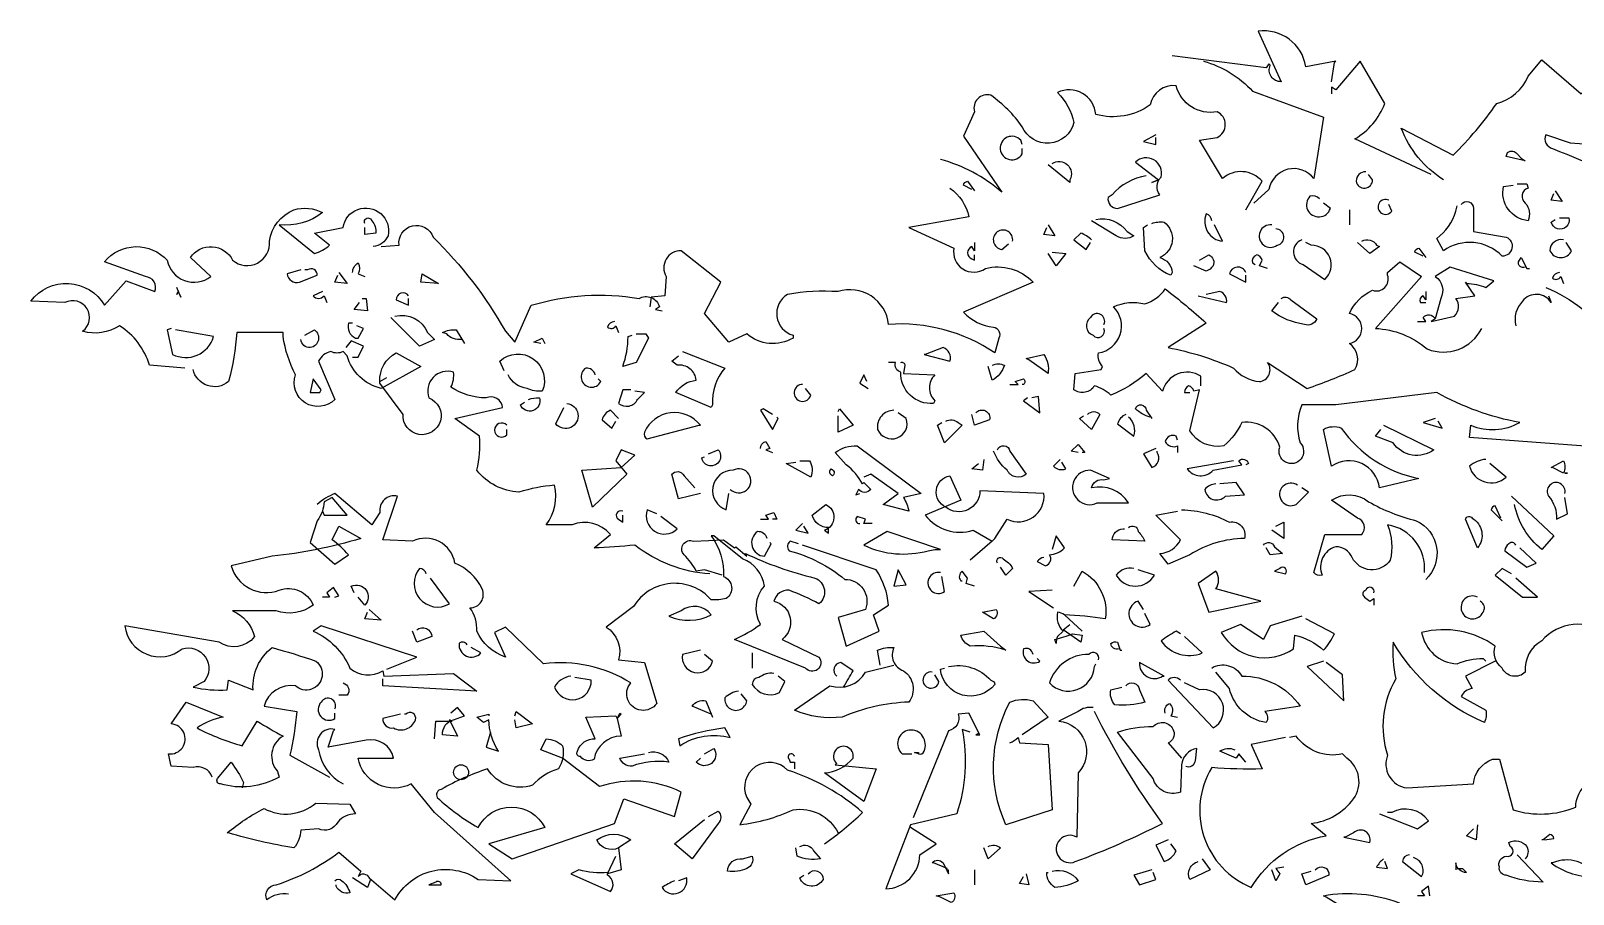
# Model space of a CAD drawing. Header units: millimetres. Extents: x -100356 to 314685, y 446 to 1273965.
# Drawn here: x 265433 to 268062, y 184688 to 186160 of the extents above; entities that cross this region are included whole.
import ezdxf
from ezdxf.xclip import XClip

# ---------------------------------------------------------------- set-up
doc = ezdxf.new("R2010")
doc.units = ezdxf.units.MM
doc.header["$XCLIPFRAME"] = 2
doc.layers.add('NAM', color=3, linetype='Continuous')
doc.layers.add('section$0$植栽2', color=74, linetype='Continuous')

# ---------------------------------------------------------------- blocks, each defined once
blk = doc.blocks.new('section$0$A$C07C5541A')
for points in [[(1584.3, 2183.8), (1587.6, 2207.1), (1589.3, 2208.8), (1552.8, 2202.1, 0.408249), (1494.6, 2245.3), (1522.9, 2183.8, -0.554245), (1509.6, 2203.8), (1507.9, 2205.4), (1504.6, 2200.5), (1390, 2215.4)], [(1428.2, 2208.8, -0.13974), (1488, 2172.2), (1574.4, 2140.7), (1562.7, 2065.9, 0.652512), (1507.9, 2052.6), (1489.7, 2036)], [(1705.6, 2070.9), (1612.6, 2114.1, 0.165543), (1649.1, 2157.3), (1619.2, 2208.8), (1589.3, 2173.9), (1584.3, 2177.2), (1584.3, 2168.9)], [(1720.5, 2064.3, -0.162277), (1669, 2127.4), (1732.1, 2094.2, 0.04718), (1785.3, 2157.3, 0.23912), (1823.5, 2190.5), (1840.1, 2210.4), (1888.2, 2168.9), (1914.8, 2197.1, -0.528015), (1941.4, 2154), (1971.3, 2137.3), (1964.6, 2110.8, -0.055527), (1875, 2109.1), (1845.1, 2119.1, 0.480621), (1853.4, 2102.5, 0.023712), (1992.9, 2051), (2099.1, 2059.3, 0.334137), (2170.6, 2041, -0.744507), (2217.1, 2046), (2217.1, 2001.2)], [(1479.7, 2027.7), (1499.6, 2062.6, 0.4142), (1451.5, 2065.9), (1423.2, 2112.4), (1444.8, 2115.8, 0.632828), (1444.8, 2147.3, -0.40065), (1395, 2178.9, 0.39888), (1363.4, 2155.6, -0.226822), (1297, 2144, 0.526016), (1250.5, 2170.6, -0.14093), (1270.4, 2134, -0.7155), (1207.3, 2129, 0.08844), (1169.1, 2167.2, 0.586365), (1149.2, 2147.3), (1135.9, 2117.4), (1182.4, 2049.3, 0.11319), (1107.7, 2089.2)], [(1207.3, 2107.5), (1205.7, 2112.4, 3.111221), (1207.3, 2095.8), (1207.3, 2102.5)], [(1243.9, 2084.2, -0.780762), (1265.5, 2064.3), (1265.5, 2061), (1238.9, 2082.5)], [(1358.5, 2069.3, 0.172318), (1316.9, 2046), (1312, 2042.7, 0.463791), (1323.6, 2029.4), (1375.1, 2046, -0.388977), (1376.7, 2067.6, 0.753143), (1345.2, 2085.9), (1373.4, 2064.3), (1365.1, 2061), (1373.4, 2064.3)], [(1815.2, 2090.8), (1820.1, 2087.5), (1796.9, 2092.5), (1798.6, 2097.5, -0.449051), (1810.2, 2095.8), (1815.2, 2090.8)], [(1625.8, 2074.2, 0.428558), (1614.2, 2062.6, 0.928146), (1634.1, 2064.3), (1629.2, 2070.9)], [(1119.3, 2054.3, -0.180573), (1142.6, 2019.4), (1069.5, 2006.1), (1124.3, 1981.2, 0.677032), (1162.5, 1956.3, -0.272293), (1220.6, 1939.7), (1135.9, 1903.2, 0.183273), (1172.5, 1884.9, -0.5), (1179.1, 1871.6), (1174.1, 1853.4, 0.168274), (1044.6, 1888.2, 0.47821), (983.1, 1928.1, 0.058609), (921.7, 1924.8, 0.658524), (928.3, 1875), (928.3, 1871.6, -0.321259), (871.9, 1876.6), (850.3, 1866.6), (820.4, 1901.5), (840.3, 1939.7), (792.2, 1977.9, 0.593628), (773.9, 1946.4), (772.2, 1923.1), (755.6, 1921.5), (754, 1909.8)], [(1145.9, 2052.6), (1135.9, 2057.6, -0.333328), (1140.9, 2062.6), (1149.2, 2051)], [(1810.2, 2059.3), (1821.8, 2059.3), (1823.5, 2054.3, 0.588394), (1820.1, 2036, -0.292984), (1823.5, 2014.5, -0.449585), (1793.6, 2056), (1805.2, 2057.6)], [(1845.1, 1933.1, -0.131805), (1924.8, 1871.6), (1919.8, 1913.1, -0.067184), (1979.6, 1883.3), (2011.1, 1875, -0.233963), (1972.9, 1941.4, 0.023544), (2067.6, 1981.2, 0.236053), (2070.9, 1997.8, 0.192581), (2039.4, 2042.7, -0.877029), (2089.2, 2009.5), (2085.9, 2004.5), (2100.8, 1969.6), (2065.9, 1959.6), (2135.7, 1916.5, 0.4142), (2145.6, 1904.8), (2165.6, 1906.5), (2167.2, 1941.4), (2197.1, 1946.4), (2150.6, 1964.6), (2180.5, 1991.2)], [(187.7, 1835.1), (144.5, 1838.4, 0.18132), (107.9, 1886.6, -0.222809), (63.1, 1879.9, 0.92424), (41.5, 1914.8), (0, 1916.5, -0.535751), (89.7, 1911.5), (116.3, 1941.4), (151.1, 1928.1, 0.514618), (139.5, 1946.4), (89.7, 1964.6, -0.456436), (166.1, 1966.3, 0.554962), (219.2, 1946.4), (194.3, 1969.6, -0.578247), (245.8, 1966.3, 0.670883), (290.6, 1989.5, -0.267303), (320.5, 2027.7, -0.193405), (355.4, 2024.4, -0.188828), (302.3, 2009.5), (345.4, 1974.6, 0.119873), (363.7, 1984.6), (345.4, 1999.5), (380.3, 2006.1, -1.034943), (435.1, 1996.2, -0.28447), (416.8, 1982.9)], [(1569.4, 2041, 0.302765), (1557.8, 2044.3, 1.255081), (1582.7, 2029.4), (1574.4, 2036)], [(1654.1, 2039.4, 2.209366), (1657.4, 2026.1), (1654.1, 2034.4)], [(1742.1, 2034.4, -0.741867), (1757, 2029.4), (1757, 2001.2), (1796.9, 1994.5, -0.815933), (1791.9, 1971.3, 0.371078), (1720.5, 1977.9), (1712.2, 1992.9, 0.161163), (1735.5, 2026.1), (1737.1, 2032.7)], [(406.9, 2011.1, -1.132782), (415.2, 2014.5, -0.21463), (420.2, 1999.5), (406.9, 1997.8), (406.9, 2006.1)], [(1297, 2016.1, -0.293701), (1335.2, 2001.2), (1343.5, 1996.2, -0.309357), (1321.9, 1996.2), (1292, 2014.5)], [(1365.1, 2011.1, -0.123093), (1380.1, 2012.8, -0.57814), (1375.1, 1969.6, -0.32518), (1390, 1951.3), (1388.4, 1948, -0.190887), (1356.8, 1977.9), (1355.1, 2006.1), (1360.1, 2009.5)], [(1438.2, 2014.5, 0.343094), (1431.5, 2022.8, 0.5), (1451.5, 1989.5), (1441.5, 2009.5)], [(1861.7, 2017.8), (1873.3, 2017.8, -1), (1851.7, 2012.8), (1856.7, 2016.1)], [(426.8, 1982.9), (448.4, 1984.6, -0.897705), (489.9, 1994.5, -0.070908), (577.9, 1879.9), (589.6, 1866.6), (609.5, 1911.5, -0.115967), (740.7, 1919.8, -0.489075), (765.6, 1909.8), (760.6, 1906.5), (768.9, 1904.8)], [(1195.7, 1989.5, 2.442245), (1182.4, 1979.6), (1190.7, 1986.2)], [(1292, 1991.2, 0.090164), (1278.8, 1999.5), (1270.4, 1991.2), (1285.4, 1979.6), (1290.4, 1987.9)], [(1511.3, 2009.5, 1.453629), (1517.9, 1984.6, 0.913208), (1516.2, 2004.5)], [(1547.8, 1991.2, 0.720749), (1549.4, 1961.3), (1576, 1943, 0.692337), (1559.4, 1984.6), (1552.8, 1987.9)], [(1620.9, 1989.5, -0.4142), (1639.1, 1984.6), (1642.5, 1982.9), (1630.8, 1974.6), (1615.9, 1987.9)], [(1866.6, 1991.2, 0.474747), (1850, 1977.9, 0.625), (1876.6, 1977.9), (1870, 1987.9)], [(1149.2, 1987.9), (1149.2, 1977.9), (1145.9, 1982.9, 0.672394), (1145.9, 1968), (1149.2, 1966.3), (1149.2, 1972.9)], [(1423.2, 1966.3), (1434.9, 1972.9, -0.4142), (1439.8, 1959.6, -0.162277), (1431.5, 1953), (1416.6, 1959.6)], [(1506.3, 1956.3), (1496.3, 1959.6), (1499.6, 1966.3, 0.265564), (1493, 1972.9, 0.4142), (1488, 1963), (1491.3, 1961.3)], [(1695.6, 1971.3), (1685.6, 1976.3, -0.333328), (1690.6, 1981.2), (1698.9, 1969.6)], [(328.8, 1954.7), (312.2, 1949.7, 0.461777), (327.2, 1939.7), (348.8, 1948, 0.618027), (337.1, 1954.7), (333.8, 1954.7)], [(391.9, 1951.3, -0.276978), (398.6, 1963, -0.265564), (398.6, 1949.7), (406.9, 1946.4)], [(1424.9, 1813.5), (1424.9, 1825.1, 0.514099), (1378.4, 1806.9), (1358.5, 1828.5, -0.078461), (1315.3, 1801.9, 0.120438), (1295.4, 1813.5, -0.439896), (1270.4, 1808.5), (1272.1, 1828.5), (1303.7, 1833.4), (1305.3, 1836.8, -0.236053), (1300.3, 1853.4, 0.610992), (1318.6, 1909.8, -0.169403), (1356.8, 1913.1, 0.162277), (1381.7, 1931.4, -0.019669), (1431.5, 1889.9), (1385, 1860, -0.056946), (1464.8, 1835.1, 0.18692), (1496.3, 1818.5, 0.586716), (1506.3, 1841.7), (1554.4, 1810.2, 0.029709), (1612.6, 1833.4, 0.39888), (1605.9, 1865, 0.822235), (1605.9, 1901.5, -0.178864), (1634.1, 1929.8, 0.636353), (1652.4, 1948), (1652.4, 1951.3), (1667.4, 1964.6), (1693.9, 1946.4), (1637.5, 1883.3, -0.169144), (1700.6, 1858.3, 0.392166), (1767, 1883.3)], [(1479.7, 1951.3, 0.763794), (1459.8, 1949.7), (1479.7, 1939.7), (1479.7, 1948)], [(1689, 1891.6), (1698.9, 1891.6), (1695.6, 1896.5, -0.548935), (1710.5, 1894.9), (1705.6, 1891.6), (1733.8, 1898.2, 0.388977), (1735.5, 1919.8), (1758.7, 1923.1), (1747.1, 1939.7), (1748.7, 1938.1, -0.099014), (1772, 1933.1), (1782, 1941.4), (1728.8, 1958), (1710.5, 1946.4, -0.382629), (1717.2, 1919.8), (1710.5, 1894.9)], [(1820.1, 1958, -0.618027), (1811.8, 1964.6), (1815.2, 1969.6), (1821.8, 1956.3), (1825.1, 1956.3)], [(1861.7, 1951.3, 0.343094), (1853.4, 1944.7, 0.489075), (1863.3, 1946.4), (1866.6, 1938.1)], [(355.4, 1928.1), (343.8, 1923.1, 0.5), (357.1, 1923.1), (360.4, 1914.8)], [(460, 1923.1, 0.741867), (445.1, 1918.1), (460, 1911.5), (460, 1919.8)], [(1421.6, 1923.1), (1456.4, 1914.8, 0.38205), (1448.1, 1928.1), (1431.5, 1924.8)], [(1522.9, 1919.8, -0.4142), (1534.5, 1918.1), (1566.1, 1894.9, -0.4142), (1551.1, 1888.2, -0.131805), (1511.3, 1904.8), (1519.6, 1914.8)], [(1698.9, 1928.1), (1698.9, 1918.1), (1695.6, 1923.1, 0.4142), (1692.3, 1914.8), (1698.9, 1914.8)], [(1848.4, 1923.1), (1851.7, 1914.8, 0.522507), (1816.8, 1916.5, 0.259125), (1808.5, 1886.6)], [(443.4, 1898.2, -0.369919), (483.3, 1878.3), (491.6, 1870), (473.3, 1861.7), (438.4, 1896.5)], [(1307, 1888.2, 0.967209), (1290.4, 1896.5, 0.602081), (1293.7, 1875, 0.854492), (1307, 1883.3)], [(171.1, 1883.3), (166.1, 1881.6), (172.7, 1851.7, 0.471497), (222.5, 1873.3), (176, 1881.6)], [(333.8, 1875), (345.4, 1881.6, -0.677032), (340.4, 1860, -0.4142), (328.8, 1870)], [(391.9, 1889.9), (386.9, 1889.9, 0.362045), (395.3, 1871.6), (398.6, 1871.6), (405.2, 1883.3), (396.9, 1886.6)], [(524.8, 1870, -0.265564), (506.5, 1876.6), (501.5, 1878.3, -0.162277), (518.1, 1881.6), (528.1, 1865)], [(710.8, 1891.6, 0.343094), (702.5, 1884.9, 0.489075), (712.4, 1886.6), (715.8, 1878.3)], [(425.1, 1818.5, -0.294952), (445.1, 1853.4), (475, 1836.8), (426.8, 1810.2, -0.272903), (385.3, 1850), (380.3, 1855, -0.224854), (365.4, 1855, 0.236053), (350.4, 1843.4), (370.3, 1796.9, -0.799362), (322.2, 1826.8, -0.076996), (307.2, 1873.3), (307.2, 1878.3), (250.8, 1878.3, -0.045212), (240.8, 1818.5, -0.563461), (197.6, 1833.4)], [(737.4, 1876.6), (749, 1876.6), (752.3, 1871.6), (737.4, 1841.7), (720.8, 1836.8, 0.088013), (727.4, 1873.3), (732.4, 1875)], [(1089.4, 1851.7), (1087.8, 1851.7), (1119.3, 1843.4, 0.4142), (1111, 1860), (1089.4, 1851.7)], [(576.3, 1831.8), (571.3, 1843.4, -0.817078), (622.8, 1806.9, -0.140045), (604.5, 1810.2, -0.257141), (581.3, 1826.8)], [(793.8, 1855), (845.3, 1835.1, 0.200378), (830.4, 1790.3), (828.7, 1786.9), (785.5, 1805.2, -0.236053), (810.4, 1820.1, 0.432068), (787.2, 1838.4), (780.5, 1843.4), (788.8, 1850)], [(1059.5, 1841.7, -0.618027), (1064.5, 1838.4), (1062.9, 1828.5), (1101.1, 1826.8, 0.422043), (1101.1, 1795.2), (1099.4, 1791.9, -0.447098), (1059.5, 1830.1, -0.4142), (1052.9, 1841.7), (1044.6, 1841.7)], [(1215.6, 1845.1), (1212.3, 1846.7), (1233.9, 1851.7, -0.18132), (1238.9, 1828.5), (1215.6, 1845.1)], [(827, 1584.3, -0.149078), (735.7, 1619.2, -0.00444), (685.9, 1615.9), (705.8, 1632.5, 0.319336), (659.3, 1644.1), (627.8, 1644.1, 0.219635), (637.7, 1692.3, 0.051575), (594.5, 1684, -0.218246), (543.1, 1710.5, 0.076462), (546.4, 1752.1), (516.5, 1773.6), (574.6, 1786.9, 0.514618), (554.7, 1798.6, -0.140793), (511.5, 1811.8, 0.162277), (514.8, 1830.1, 0.621933), (484.9, 1798.6, -1.976807), (453.4, 1778.6), (425.1, 1816.8), (425.1, 1818.5), (433.4, 1823.5)], [(687.5, 1826.8, 0.355026), (675.9, 1835.1, 1.285156), (694.2, 1818.5), (690.9, 1821.8)], [(1170.8, 1838.4, -0.224854), (1185.8, 1838.4, -0.190704), (1170.8, 1820.1), (1165.8, 1836.8)], [(730.7, 1808.5), (720.8, 1808.5), (715.8, 1791.9, 0.482147), (739, 1796.9), (747.3, 1805.2), (735.7, 1806.9)], [(940, 1815.2, 2), (949.9, 1801.9), (943.3, 1810.2)], [(1192.4, 1815.2), (1202.4, 1815.2), (1199, 1818.5), (1209, 1821.8, -0.5), (1209, 1815.2), (1207.3, 1815.2)], [(1931.4, 1737.1), (1752.1, 1750.4), (1753.7, 1765.3, 0.225006), (1813.5, 1768.7, -0.08197), (1712.2, 1805.2), (1589.3, 1790.3), (1547.8, 1790.3, 0.176819), (1546.1, 1743.8, -1.795151), (1521.2, 1738.8, 0.371094), (1474.7, 1768.7, -0.109772), (1453.1, 1740.4, -0.319199), (1411.6, 1758.7), (1423.2, 1808.5), (1416.6, 1806.9, 0.265564), (1409.9, 1813.5, 0.236053), (1405, 1805.2), (1411.6, 1805.2)], [(606.2, 1796.9, -0.123093), (619.4, 1798.6, -0.962967), (596.2, 1790.3), (601.2, 1793.6)], [(652.7, 1791.9, -1.503723), (639.4, 1767), (649.3, 1786.9)], [(1363.4, 1775.3, -0.119873), (1345.2, 1785.3, -0.867294), (1358.5, 1783.6), (1365.1, 1773.6)], [(579.6, 1765.3, 2.578323), (579.6, 1753.7), (579.6, 1760.4)], [(715.8, 1773.6), (705.8, 1783.6, 0.236053), (695.8, 1772), (707.5, 1762), (712.4, 1770.3)], [(813.8, 1765.3), (815.4, 1765.3, 0.568604), (747.3, 1757, 0.4142), (750.6, 1748.7), (813.8, 1765.3)], [(1051.2, 1783.6, 0.45929), (1031.3, 1760.4, 0.975906), (1066.2, 1773.6), (1056.2, 1780.3)], [(1114.3, 1770.3, -0.323349), (1129.3, 1768.7), (1134.3, 1765.3), (1112.7, 1743.8), (1104.4, 1765.3), (1109.4, 1768.7)], [(1150.9, 1780.3, -0.819794), (1167.5, 1772), (1149.2, 1765.3), (1145.9, 1778.6)], [(1287.1, 1778.6, -0.449051), (1302, 1778.6), (1292, 1760.4), (1277.1, 1773.6), (1282.1, 1777)], [(1333.6, 1778.6, 0.236053), (1323.6, 1767), (1343.5, 1752.1, 0.302765), (1336.9, 1775.3)], [(1396.7, 1747.1), (1395, 1752.1, 0.5), (1381.7, 1745.4, 0.4142), (1396.7, 1740.4), (1396.7, 1732.1)], [(1690.6, 1700.6), (1642.5, 1689, 0.569885), (1584.3, 1715.5), (1574.4, 1760.4, -0.225418), (1596, 1762, 0.195343), (1690.6, 1700.6)], [(1647.4, 1765.3), (1708.9, 1735.5, -0.423386), (1659.1, 1743.8), (1637.5, 1752.1), (1644.1, 1760.4)], [(825.4, 1730.5), (837, 1735.5, -1.333328), (817.1, 1725.5), (820.4, 1727.1)], [(888.5, 1737.1, -0.343094), (895.1, 1745.4), (900.1, 1737.1), (895.1, 1735.5), (903.4, 1732.1)], [(1014.7, 1695.6), (1013, 1693.9, 0.099014), (993.1, 1717.2), (979.8, 1732.1, -0.17128), (1006.4, 1740.4), (1084.4, 1682.3), (1062.9, 1677.3, -0.07106), (1069.5, 1660.7), (1037.9, 1669), (1056.2, 1682.3), (1023, 1705.6), (1014.7, 1702.2)], [(1177.4, 1735.5, -0.780762), (1192.4, 1733.8), (1212.3, 1705.6, -0.482147), (1189.1, 1710.5, -0.128281), (1172.5, 1733.8)], [(1370.1, 1737.1), (1355.1, 1730.5), (1365.1, 1713.9, 0.514618), (1371.8, 1732.1), (1371.8, 1733.8)], [(851.9, 1687.3, 2), (855.3, 1710.5, 0.855453), (847, 1662.4), (850.3, 1682.3)], [(936.6, 1722.2), (948.3, 1722.2, -0.242432), (949.9, 1702.2), (920, 1718.8), (931.7, 1720.5)], [(976.5, 1703.9, -0.618027), (974.8, 1712.2, -0.618027), (976.5, 1703.9)], [(1253.8, 1723.8), (1245.5, 1715.5, 0.302765), (1260.5, 1712.2), (1255.5, 1720.5)], [(1313.6, 1700.6), (1290.4, 1710.5, 1.275894), (1298.7, 1670.7), (1336.9, 1670.7, 0.324829), (1292, 1689, -0.439896), (1307, 1698.9), (1313.6, 1700.6)], [(1464.8, 1722.2), (1408.3, 1712.2, 0.475433), (1439.8, 1710.5), (1474.7, 1717.2), (1471.4, 1722.2, -0.566177), (1483, 1718.8), (1479.7, 1717.2)], [(1772, 1723.8, 0.162277), (1752.1, 1715.5, 0.561798), (1796.9, 1702.2), (1777, 1718.8)], [(1853.4, 1713.9), (1851.7, 1713.9), (1866.6, 1722.2, -0.248367), (1866.6, 1707.2), (1853.4, 1713.9)], [(815.4, 1682.3), (788.8, 1675.7), (780.5, 1705.6, -0.548935), (795.5, 1703.9), (808.8, 1689)], [(1014.7, 1695.6), (1023, 1687.3, -0.489075), (1008.1, 1687.3), (1004.7, 1680.6), (1009.7, 1682.3)], [(1114.3, 1665.7, -0.730225), (1119.3, 1703.9), (1132.6, 1674), (1089.4, 1655.7, 0.310577), (1147.6, 1637.5), (1170.8, 1624.2), (1174.1, 1627.5), (1189.1, 1650.8, 0.580322), (1233.9, 1682.3), (1155.9, 1685.6, -0.629608), (1114.3, 1665.7)], [(1443.2, 1693.9, 0.201935), (1429.9, 1687.3, 0.646576), (1454.8, 1679), (1478, 1680.6), (1468.1, 1695.6), (1448.1, 1693.9)], [(1542.8, 1692.3, 1.80748), (1541.1, 1669), (1556.1, 1684), (1547.8, 1689)], [(1868.3, 1682.3, 1.489532), (1848.4, 1679, -0.193741), (1858.3, 1650.8), (1871.6, 1657.4), (1868.3, 1677.3)], [(355.4, 1660.7), (357.1, 1655.7), (385.3, 1655.7), (367, 1677.3), (357.1, 1672.3, -0.15036), (348.8, 1649.1), (340.4, 1622.5), (370.3, 1596), (386.9, 1607.6, 0.055374), (367, 1625.8), (375.3, 1642.5), (401.9, 1627.5, -0.047333), (293.9, 1605.9), (244.1, 1594.3, 0.443146), (302.3, 1564.4, -0.4142), (343.8, 1546.1, -0.249512), (298.9, 1539.5), (245.8, 1539.5, -0.232986), (272.4, 1507.9, -0.401794), (229.2, 1501.3), (114.6, 1521.2, 0.594254), (184.3, 1493, -0.75), (210.9, 1453.1), (197.6, 1446.5, 0.076462), (239.1, 1443.2), (240.8, 1454.8), (270.7, 1443.2, -0.250702), (293.9, 1494.6, -0.017838), (347.1, 1478, -1.06012), (322.2, 1448.1, 0.374222), (284, 1423.2), (323.8, 1416.6, -0.040161), (315.5, 1363.4), (363.7, 1336.9)], [(842, 1582.7), (820.4, 1589.3), (810.4, 1587.6, 0.08429), (795.5, 1607.6, -0.803635), (807.1, 1624.2), (843.6, 1625.8), (856.9, 1615.9), (858.6, 1617.5), (871.9, 1605.9), (870.2, 1609.2, 0.051575), (954.9, 1579.3, -0.573578), (959.9, 1547.8, 0.04158), (923.4, 1564.4, 0.367569), (905.1, 1551.1, -0.631073), (915.1, 1504.6), (959.9, 1483, -1), (943.3, 1469.7), (856.9, 1504.6, 0.062256), (888.5, 1522.9, -0.318115), (893.5, 1569.4, 0.270126), (866.9, 1602.6), (832, 1630.8), (828.7, 1630.8, -0.17128), (843.6, 1581, -0.618027), (847, 1554.4, -0.082748), (828.7, 1552.8, 0.506699), (734, 1544.5), (700.8, 1519.6, -0.333328), (715.8, 1479.7), (747.3, 1476.4), (762.3, 1426.6, -1.053284), (730.7, 1451.5, 0.173203), (624.4, 1474.7), (577.9, 1519.6), (564.6, 1512.9), (577.9, 1483, -0.202301), (543.1, 1514.6, 0.178345), (534.8, 1542.8, 0.535172), (549.7, 1566.1, 0.178864), (516.5, 1597.6, 0.5), (465, 1624.2), (428.5, 1625.8), (446.7, 1679, 0.528015), (425.1, 1659.1), (415.2, 1644.1), (370.3, 1682.3, 0.078461), (348.8, 1669)], [(1697.3, 1586, 0.393753), (1652.4, 1644.1, -0.148178), (1655.7, 1600.9, -0.568817), (1609.2, 1604.3, 0.302765), (1589.3, 1617.5, 0.445358), (1572.7, 1582.7, -0.302765), (1562.7, 1586), (1576, 1632.5), (1620.9, 1632.5, 0.557053), (1615.9, 1652.4), (1584.3, 1674, -0.334427), (1629.2, 1672.3, 0.069855), (1687.3, 1649.1, -0.532242), (1698.9, 1577.7)], [(1803.5, 1679), (1855, 1630.8), (1840.1, 1614.2, -0.173294), (1806.9, 1669)], [(720.8, 1660.7, 0.953506), (715.8, 1650.8), (720.8, 1647.4), (720.8, 1655.7)], [(762.3, 1657.4), (750.6, 1662.4, 0.789307), (787.2, 1639.1), (767.3, 1654.1)], [(971.5, 1640.8, -0.339493), (951.6, 1655.7), (968.2, 1669, -0.683197), (966.5, 1637.5), (971.5, 1634.1), (971.5, 1640.8)], [(1024.7, 1645.8), (1014.7, 1645.8), (1016.4, 1650.8), (1006.4, 1654.1, 0.618027), (1008.1, 1645.8), (1009.7, 1645.8)], [(1401.6, 1662.4, -0.114807), (1459.8, 1647.4, -0.566177), (1478, 1627.5, 0.137833), (1411.6, 1607.6), (1385, 1596), (1375.1, 1609.2, 0.276978), (1400, 1625.8), (1370.1, 1655.7), (1396.7, 1660.7)], [(1762, 1615.9), (1747.1, 1650.8, -0.618027), (1755.4, 1652.4, -0.456024), (1762, 1615.9)], [(1790.3, 1652.4), (1783.6, 1667.4, 0.333328), (1778.6, 1662.4), (1791.9, 1649.1)], [(896.8, 1627.5, 0.355026), (885.2, 1635.8, 0.727982), (893.5, 1605.9), (901.8, 1620.9), (900.1, 1622.5)], [(1101.1, 1614.2), (1107.7, 1614.2), (1042.9, 1635.8), (1014.7, 1619.2, 0.179413), (1092.8, 1612.6), (1101.1, 1614.2)], [(1336.9, 1640.8, -0.663971), (1348.5, 1635.8, -0.105927), (1356.8, 1624.2), (1316.9, 1625.8, -0.380188), (1330.2, 1639.1), (1331.9, 1639.1)], [(935, 1620.9), (925, 1624.2, 0.442368), (923.4, 1612.6, -0.106598), (991.4, 1577.7, -0.5336), (1016.4, 1541.1), (983.1, 1531.2), (993.1, 1496.3), (1033, 1514.6), (1026.3, 1534.5), (1044.6, 1546.1, 0.126938), (1029.6, 1589.3), (940, 1619.2)], [(1233.9, 1604.3, 0.236053), (1225.6, 1599.3), (1235.6, 1594.3, 0.535172), (1240.6, 1607.6, 0.184647), (1258.8, 1615.9), (1248.9, 1630.8), (1243.9, 1614.2)], [(1501.3, 1619.2, -0.618027), (1514.6, 1617.5), (1524.5, 1609.2), (1509.6, 1607.6), (1504.6, 1615.9)], [(1808.5, 1619.2, 0.618027), (1800.2, 1620.9, 0.236053), (1795.2, 1612.6), (1821.8, 1592.6), (1833.4, 1597.6), (1813.5, 1615.9)], [(1177.4, 1597.6, -1), (1184.1, 1602.6, -0.155243), (1195.7, 1591), (1187.4, 1582.7), (1180.8, 1592.6)], [(481.6, 1584.3, 0.343094), (473.3, 1591, 0.834564), (509.8, 1547.8), (486.6, 1579.3)], [(1107.7, 1586, 1.49321), (1112.7, 1562.7), (1109.4, 1581)], [(1149.2, 1569.4), (1139.3, 1572.7), (1140.9, 1579.3), (1134.3, 1587.6, 0.442368), (1132.6, 1576), (1134.3, 1576)], [(1270.4, 1569.4), (1280.4, 1587.6, -0.316086), (1308.6, 1529.5, 0.02652), (1258.8, 1534.5, 0.07106), (1250.5, 1537.8, 0.265564), (1257.2, 1514.6), (1250.5, 1507.9, 0.162277), (1248.9, 1499.6), (1247.2, 1504.6, 0.015137), (1268.8, 1511.3), (1280.4, 1509.6), (1278.8, 1501.3), (1257.2, 1516.2), (1265.5, 1522.9)], [(1343.5, 1591, 0.286789), (1321.9, 1582.7, 0.571426), (1368.4, 1582.7), (1348.5, 1589.3)], [(1498, 1551.1), (1443.2, 1566.1, 0.323349), (1443.2, 1587.6), (1421.6, 1572.7), (1434.9, 1537.8), (1498, 1551.1)], [(1514.6, 1587.6), (1527.9, 1584.3, 1), (1521.2, 1591), (1514.6, 1587.6)], [(393.6, 1561.1), (390.3, 1569.4, -0.838196), (406.9, 1546.1), (398.6, 1556.1)], [(1635.8, 1561.1, 1), (1625.8, 1564.4, 0.618027), (1624.2, 1556.1), (1630.8, 1551.1), (1635.8, 1554.4), (1635.8, 1546.1)], [(777.2, 1532.8, 0.224854), (828.7, 1534.5, 0.4142), (792.2, 1539.5), (777.2, 1532.8)], [(1159.2, 1537.8), (1175.8, 1541.1, -0.4142), (1172.5, 1529.5), (1159.2, 1537.8)], [(1355.1, 1541.1), (1348.5, 1551.1, 1.188446), (1363.4, 1522.9), (1356.8, 1536.2)], [(1961.3, 1546.1), (1956.3, 1501.3, -0.361557), (1919.8, 1511.3, 0.389557), (1840.1, 1502.9, 0.294418), (1820.1, 1464.8, -0.523941), (1791.9, 1469.7, -0.32045), (1783.6, 1496.3, 0.221481), (1693.9, 1512.9, 0.346878), (1737.1, 1474.7, -0.111496), (1768.7, 1481.4), (1772, 1478)], [(1762, 1556.1, 2.475403), (1768.7, 1537.8, 0.4142), (1767, 1549.4), (1765.3, 1551.1)], [(1547.8, 1532.8), (1509.6, 1521.2), (1501.3, 1504.6), (1473.1, 1522.9), (1449.8, 1512.9, 0.437134), (1537.8, 1493), (1539.5, 1509.6, -0.131729), (1574.4, 1491.3, 0.077942), (1587.6, 1511.3), (1552.8, 1529.5)], [(433.4, 1468.1), (470, 1483), (353.7, 1521.2), (343.8, 1514.6, -0.189194), (388.6, 1469.7, 0.331253), (428.5, 1466.4), (430.1, 1459.8), (514.8, 1463.1), (543.1, 1441.5), (428.5, 1448.1), (428.5, 1456.4)], [(470, 1516.2, -0.630219), (488.3, 1507.9), (470, 1501.3), (465, 1514.6)], [(1180.8, 1496.3), (1187.4, 1491.3, 0.105927), (1144.2, 1496.3, -0.219635), (1132.6, 1509.6), (1160.8, 1514.6), (1180.8, 1496.3)], [(1400, 1511.3), (1395, 1514.6, 0.023788), (1376.7, 1502.9, 0.355225), (1426.6, 1488), (1405, 1507.9)], [(531.4, 1498, 0.489075), (521.5, 1499.6, 0.716583), (548, 1488), (536.4, 1494.6)], [(815.4, 1491.3), (793.8, 1486.3, 0.968002), (830.4, 1478), (820.4, 1486.3)], [(1034.6, 1473.1), (1031.3, 1491.3, -0.140045), (1051.2, 1494.6, 0.45993), (1062.9, 1466.4, -0.419449), (1069.5, 1428.2, 0.092926), (988.1, 1409.9, -0.129364), (930, 1418.3), (973.2, 1448.1, 0.362045), (1016.4, 1464.8), (1051.2, 1473.1)], [(1220.6, 1486.3, 0.5), (1209, 1493, 0.703491), (1228.9, 1478), (1225.6, 1481.4)], [(1300.3, 1479.7, 0.831802), (1288.7, 1486.3, 0.332077), (1240.6, 1451.5, 0.657257), (1295.4, 1471.4), (1297, 1474.7)], [(1325.3, 1493, -0.5), (1315.3, 1499.6, -0.236053), (1323.6, 1501.3), (1326.9, 1491.3), (1328.6, 1491.3)], [(1783.6, 1478), (1747.1, 1459.8), (1755.4, 1444.8, 0.265564), (1742.1, 1434.9), (1772, 1418.3, -0.162277), (1770.3, 1403.3, -0.159088), (1659.1, 1501.3, 0.06636), (1662.4, 1456.4, 0.215668), (1652.4, 1363.4, 0.486023), (1675.7, 1323.6), (1757, 1328.6, -0.302765), (1780.3, 1358.5), (1788.6, 1358.5), (1805.2, 1297, 0.17569), (1881.6, 1300.3, -0.217575), (1894.9, 1328.6, -0.389542), (1951.3, 1297), (2019.4, 1303.7, 0.528137), (2075.9, 1321.9, -0.544403), (2125.7, 1303.7), (2175.5, 1287.1)], [(989.8, 1446.5, 0.010635), (1001.4, 1466.4), (986.5, 1476.4, 0.697281), (981.5, 1459.8)], [(1117.7, 1471.4, -0.272293), (1169.1, 1454.8, -0.333328), (1174.1, 1449.8, -0.666397), (1107.7, 1468.1), (1112.7, 1469.7)], [(1378.4, 1459.8), (1380.1, 1459.8), (1350.2, 1476.4, 0.618027), (1378.4, 1459.8)], [(1438.2, 1469.7, -0.427887), (1474.7, 1459.8, -0.250244), (1546.1, 1423.2), (1502.9, 1416.6, -0.369919), (1504.6, 1403.3, -0.308914), (1459.8, 1444.8), (1443.2, 1464.8)], [(380.3, 1451.5, -0.535172), (385.3, 1436.5), (375.3, 1436.5)], [(657.6, 1459.8, 0.236053), (637.7, 1446.5, 0.857101), (682.6, 1454.8), (662.6, 1458.1)], [(905.1, 1463.1, 0.205246), (886.8, 1458.1, 0.4142), (878.5, 1449.8, 0.394608), (911.7, 1439.8), (918.4, 1453.1), (910.1, 1459.8)], [(1097.7, 1464.8, 2.314423), (1106, 1453.1), (1101.1, 1461.4)], [(1333.6, 1448.1, -0.659393), (1350.2, 1443.2), (1356.8, 1428.2, -0.090164), (1320.3, 1424.9, -0.236053), (1315.3, 1443.2), (1328.6, 1446.5)], [(1400, 1454.8, 0.449051), (1385, 1454.8), (1439.8, 1396.7, 0.85083), (1423.2, 1443.2), (1405, 1451.5)], [(220.9, 1336.9, 0.402542), (197.6, 1348.5), (171.1, 1350.2), (167.7, 1365.1, 1.012268), (171.1, 1401.6), (189.3, 1428.2), (234.2, 1409.9, 0.108231), (202.6, 1396.7, 0.057495), (257.4, 1375.1), (275.7, 1405, 0.016647), (307.2, 1386.7, 0.476532), (300.6, 1343.5), (302.3, 1336.9, -0.204269), (230.8, 1328.6, -0.618027), (227.5, 1335.2), (244.1, 1355.1, -0.040466), (259.1, 1330.2), (257.4, 1323.6)], [(370.3, 1419.9, 0.967209), (353.7, 1428.2, 0.904984), (370.3, 1408.3), (370.3, 1414.9)], [(828.7, 1413.3), (805.4, 1423.2, -0.302765), (822.1, 1429.9), (830.4, 1409.9)], [(861.9, 1441.5, 0.173203), (845.3, 1433.2, 1), (871.9, 1429.9), (865.2, 1438.2)], [(1192.4, 1378.4, 0.090164), (1202.4, 1385), (1204, 1378.4), (1238.9, 1376.7), (1243.9, 1297), (1187.4, 1278.8, -0.233078), (1192.4, 1428.2, -0.17128), (1220.6, 1429.9), (1238.9, 1409.9), (1207.3, 1388.4)], [(450.1, 1413.3), (428.5, 1408.3, 0.463791), (441.8, 1396.7, 0.468369), (468.3, 1406.6, 0.831802), (456.7, 1413.3), (455, 1413.3)], [(491.6, 1383.4), (493.2, 1405), (513.2, 1405), (509.8, 1406.6), (519.8, 1386.7), (501.5, 1388.4, -0.367569), (514.8, 1406.6), (528.1, 1411.6), (519.8, 1421.6), (511.5, 1414.9)], [(559.7, 1391.7), (554.7, 1373.4), (569.6, 1368.4, -0.148178), (558, 1406.6), (551.4, 1403.3), (543.1, 1409.9), (558, 1413.3), (558, 1411.6)], [(714.1, 1408.3), (719.1, 1386.7, 0.363541), (685.9, 1358.5, -0.369919), (669.3, 1361.8, -0.618027), (665.9, 1368.4, -0.357574), (687.5, 1383.4), (675.9, 1409.9), (712.4, 1411.6), (714.1, 1408.3), (717.4, 1414.9), (719.1, 1413.3), (714.1, 1408.3)], [(1154.2, 1390), (1150.9, 1388.4), (1155.9, 1388.4), (1142.6, 1414.9), (1129.3, 1413.3, -0.457672), (1117.7, 1393.3), (1074.5, 1287.1)], [(1293.7, 1421.6, 0.205246), (1275.4, 1416.6), (1252.2, 1405, -0.624557), (1275.4, 1341.9), (1273.8, 1263.8, 1.612503), (1272.1, 1233.9, 0.02623), (1378.4, 1280.4, -0.042603), (1295.4, 1416.6)], [(1381.7, 1414.9, -0.4142), (1386.7, 1426.6, -0.395447), (1388.4, 1411.6), (1396.7, 1409.9)], [(313.9, 1194.1, 0.212204), (287.3, 1187.4, -0.514618), (298.9, 1205.7, 0.086166), (375.3, 1245.5), (401.9, 1222.3), (398.6, 1215.6, -0.618027), (411.9, 1214), (443.4, 1187.4, -0.444), (544.7, 1212.3), (584.6, 1210.7), (491.6, 1293.7), (463.3, 1328.6, -0.507645), (398.6, 1360.1), (441.8, 1360.1, 0.40921), (408.5, 1381.7), (362, 1373.4), (368.7, 1393.3), (370.3, 1395, 0.634888), (350.4, 1370.1, 0.233185), (380.3, 1328.6)], [(790.5, 1375.1, -0.214951), (851.9, 1385), (845.3, 1396.7, 0.05574), (788.8, 1383.4), (790.5, 1375.1)], [(1144.2, 1391.7), (1134.3, 1395, -0.128494), (1127.6, 1292), (1071.2, 1278.8), (1041.3, 1200.7, 0.400543), (1082.8, 1242.2), (1102.7, 1255.5), (1071.2, 1275.4)], [(1081.1, 1365.1, 0.4142), (1087.8, 1368.4, 0.265564), (1086.1, 1386.7, 1.142181), (1061.2, 1365.1), (1072.8, 1365.1)], [(1406.6, 1350.2, 0.5), (1418.3, 1356.8), (1419.9, 1371.8, 0.343094), (1401.6, 1351.8), (1400, 1318.6, -0.445358), (1366.8, 1335.2), (1323.6, 1391.7, -0.087051), (1366.8, 1398.3, -0.590881), (1391.7, 1393.3, -0.4142), (1385, 1378.4), (1401.6, 1360.1)], [(647.7, 1360.1), (621.1, 1370.1), (627.8, 1383.4, -0.162277), (647.7, 1375.1, -0.18132), (642.7, 1346.8, 0.147141), (611.1, 1326.9, -0.350769), (556.3, 1346.8, 0.052475), (499.9, 1321.9, 0.535172), (494.9, 1312, 0.055542), (544.7, 1275.4, -0.612427), (626.1, 1275.4), (558, 1255.5), (586.2, 1237.2), (710.8, 1280.4), (722.4, 1310.3), (783.9, 1288.7), (792.2, 1318.6, 0.197311), (692.5, 1325.3), (647.7, 1360.1)], [(820.4, 1365.1), (832, 1371.8, -0.914551), (810.4, 1355.1), (815.4, 1360.1)], [(979.8, 1351.8), (1029.6, 1346.8), (1014.7, 1307), (966.5, 1341.9, 0.213303), (1001.4, 1360.1, 1.704361), (981.5, 1353.5), (979.8, 1351.8)], [(1527.9, 1385), (1486.3, 1376.7), (1499.6, 1346.8, -0.027756), (1438.2, 1348.5, 0.458389), (1486.3, 1202.4, -0.215485), (1577.7, 1265.5), (1559.4, 1280.4, 0.208542), (1610.9, 1310.3, 0.417313), (1602.6, 1360.1), (1597.6, 1365.1, -0.302765), (1541.1, 1386.7), (1532.8, 1385)], [(1479.7, 1355.1), (1471.4, 1365.1), (1468.1, 1360.1), (1448.1, 1368.4, -0.265564), (1466.4, 1370.1)], [(752.3, 1366.8, -0.375732), (777.2, 1355.1, 0.123093), (732.4, 1350.2, -0.364258), (717.4, 1360.1), (747.3, 1365.1)], [(966.5, 1255.5, 0.037674), (1013, 1293.7, 0.104523), (921.7, 1345.2, 0.846619), (871.9, 1312, -0.062256), (876.9, 1303.7), (863.6, 1278.8, 0.077942), (928.3, 1297, -0.329193), (983.1, 1268.8)], [(930, 1361.8, 1.418991), (923.4, 1358.5), (925, 1355.1), (930, 1355.1), (930, 1346.8)], [(240.8, 1268.8), (239.1, 1268.8, -0.051575), (284, 1298.7, 0.312622), (347.1, 1305.3), (388.6, 1303.7), (395.3, 1292, 0.218246), (373.7, 1282.1, -0.4142), (350.4, 1273.8), (328.8, 1272.1, -0.148804), (320.5, 1250.5, -0.0289), (240.8, 1268.8)], [(1642.5, 1292), (1689, 1273.8), (1702.2, 1283.7, 0.376709), (1657.4, 1293.7), (1652.4, 1293.7)], [(825.4, 1288.7), (837, 1295.4, -0.449051), (837, 1280.4), (805.4, 1237.2), (783.9, 1255.5), (820.4, 1285.4)], [(715.8, 1250.5, -0.4142), (689.2, 1260.5, -0.32045), (730.7, 1260.5), (715.8, 1250.5)], [(1385, 1260.5), (1370.1, 1253.8), (1380.1, 1233.9, 0.209167), (1395, 1247.2), (1388.4, 1255.5)], [(1600.9, 1263.8), (1599.3, 1263.8), (1630.8, 1257.2, 0.778244), (1610.9, 1268.8), (1600.9, 1263.8)], [(1810.2, 1242.2), (1841.7, 1209, -0.088959), (1796.9, 1217.3, -0.463791), (1788.6, 1227.3, -0.480621), (1796.9, 1240.6, 0.923187), (1801.9, 1252.2), (1800.2, 1257.2, -0.38205), (1821.8, 1252.2, -0.323349), (1820.1, 1237.2)], [(1843.4, 1260.5), (1855, 1262.1, 0.333328), (1850, 1267.1), (1841.7, 1260.5), (1840.1, 1260.5)], [(848.6, 1222.3, -0.45993), (866.9, 1237.2), (878.5, 1240.6, -0.4142), (871.9, 1225.6, -0.140045), (848.6, 1222.3)], [(936.6, 1252.2, -0.442368), (953.3, 1247.2), (961.6, 1237.2, -0.140045), (933.3, 1240.6), (931.7, 1250.5)], [(1165.8, 1252.2, -0.323349), (1180.8, 1250.5), (1165.8, 1237.2), (1160.8, 1250.5)], [(1679, 1242.2, 0.4142), (1670.7, 1233.9), (1693.9, 1215.6, 0.468369), (1684, 1238.9)], [(702.5, 1220.6, -0.090164), (667.6, 1223.9), (657.6, 1219), (705.8, 1197.4, 0.482834), (702.5, 1217.3), (702.5, 1219)], [(946.6, 1219, -0.72995), (964.9, 1212.3, -0.648468), (936.6, 1214), (941.6, 1217.3)], [(1099.4, 1232.3), (1097.7, 1232.3, -0.5), (1111, 1232.3), (1117.7, 1219), (1117.7, 1223.9), (1116, 1222.3), (1116, 1225.6), (1099.4, 1232.3)], [(1243.9, 1222.3, -0.315216), (1275.4, 1210.7, -0.119873), (1247.2, 1202.4, -0.253922), (1237.2, 1220.6), (1238.9, 1220.6)], [(1426.6, 1237.2), (1436.5, 1223.9), (1411.6, 1212.3, -0.468369), (1421.6, 1233.9)], [(1564.4, 1223.9, -0.763794), (1581, 1217.3), (1552.8, 1205.7), (1547.8, 1219), (1559.4, 1222.3)], [(1647.4, 1237.2, 0.099014), (1639.1, 1227.3), (1652.4, 1225.6), (1649.1, 1233.9)], [(1737.1, 1225.6), (1743.8, 1225.6), (1748.7, 1220.6, -0.386597), (1735.5, 1232.3), (1735.5, 1223.9)], [(1853.4, 1232.3), (1851.7, 1232.3, 0.175018), (1906.5, 1215.6, 0.377228), (1853.4, 1232.3)], [(370.3, 1210.7, -0.4142), (378.6, 1210.7, -0.162277), (388.6, 1195.7, -0.362045), (372, 1204), (372, 1205.7)], [(486.6, 1205.7), (499.9, 1205.7, 0.618027), (493.2, 1209), (484.9, 1205.7), (486.6, 1205.7)], [(783.9, 1210.7, 0.038391), (768.9, 1202.4, 0.836487), (798.8, 1214), (788.8, 1210.7)], [(1107.7, 1190.7), (1102.7, 1192.4), (1124.3, 1195.7, -0.4142), (1121, 1184.1), (1107.7, 1190.7)], [(1577.7, 1190.7), (1574.4, 1192.4, -0.135239), (1665.7, 1184.1, -0.300735), (1689, 1134.3, 0.110443), (1612.6, 1169.1), (1577.7, 1190.7)]]:
    blk.add_lwpolyline(points, format="xyb")
for points in [[(1370.1, 2119.1), (1355.1, 2110.8), (1370.1, 2107.5), (1370.1, 2115.8)], [(1856.7, 2051), (1865, 2037.7), (1851.7, 2039.4), (1855, 2047.7)], [(1605.9, 2027.7), (1605.9, 2009.5)], [(1238.9, 2009.5), (1247.2, 1996.2), (1233.9, 1997.8), (1237.2, 2006.1)], [(1243.9, 1976.3), (1260.5, 1974.6), (1248.9, 1959.6), (1238.9, 1974.6)], [(375.3, 1951.3), (385.3, 1938.1), (370.3, 1939.7), (373.7, 1948)], [(476.6, 1949.7), (496.6, 1938.1), (475, 1939.7), (476.6, 1949.7)], [(179.4, 1928.1), (177.7, 1924.8), (179.4, 1928.1), (182.7, 1921.5), (177.7, 1933.1)], [(403.6, 1919.8), (408.5, 1919.8), (410.2, 1904.8), (393.6, 1906.5), (400.2, 1914.8)], [(391.9, 1848.4), (398.6, 1848.4), (405.2, 1861.7), (390.3, 1868.3), (383.6, 1860)], [(621.1, 1865), (612.8, 1866.6), (622.8, 1871.6), (626.1, 1865)], [(1018, 1818.5), (1014.7, 1826.8), (1009.7, 1816.8), (1019.7, 1810.2)], [(343.8, 1821.8), (340.4, 1805.2), (352.1, 1805.2), (353.7, 1808.5), (343.8, 1821.8)], [(903.4, 1778.6), (891.8, 1785.3), (888.5, 1783.6), (903.4, 1760.4), (910.1, 1773.6), (908.4, 1775.3)], [(983.1, 1782), (984.8, 1785.3), (1001.4, 1765.3), (983.1, 1757), (983.1, 1777)], [(1214, 1798.6), (1209, 1795.2), (1228.9, 1780.3), (1227.3, 1800.2), (1219, 1798.6)], [(1710.5, 1773.6), (1695.6, 1768.7), (1718.8, 1762), (1713.9, 1770.3)], [(719.1, 1713.9), (735.7, 1728.8), (719.1, 1735.5), (712.4, 1722.2), (725.7, 1705.6), (684.2, 1665.7), (670.9, 1710.5), (719.1, 1713.9)], [(1275.4, 1732.1), (1267.1, 1733.8), (1275.4, 1742.1), (1283.7, 1732.1), (1280.4, 1732.1)], [(1160.8, 1723.8), (1159.2, 1710.5), (1145.9, 1712.2), (1154.2, 1718.8)], [(1868.3, 1707.2), (1871.6, 1707.2), (1868.3, 1707.2)], [(888.5, 1650.8), (898.4, 1650.8), (895.1, 1655.7), (905.1, 1659.1), (908.4, 1650.8), (903.4, 1650.8)], [(940, 1645.8), (931.7, 1637.5), (946.6, 1634.1), (941.6, 1642.5)], [(1516.2, 1642.5), (1526.2, 1647.4), (1526.2, 1627.5), (1511.3, 1637.5)], [(1170.8, 1624.2), (1144.2, 1600.9)], [(1056.2, 1589.3), (1051.2, 1569.4), (1066.2, 1571), (1056.2, 1589.3)], [(1803.5, 1584.3), (1791.9, 1591), (1783.6, 1582.7), (1816.8, 1556.1), (1835.1, 1556.1), (1808.5, 1579.3)], [(370.3, 1556.1), (375.3, 1557.8), (368.7, 1567.7), (360.4, 1561.1), (363.7, 1556.1), (355.4, 1556.1)], [(1243.9, 1564.4), (1215.6, 1562.7), (1245.5, 1542.8)], [(411.9, 1541.1), (426.8, 1527.9), (406.9, 1529.5), (410.2, 1537.8)], [(1258.8, 1534.5), (1280.4, 1514.6)], [(878.5, 1488), (878.5, 1469.7)], [(1574.4, 1478), (1554.4, 1471.4), (1599.3, 1429.9), (1597.6, 1461.4), (1577.7, 1476.4)], [(589.6, 1411.6), (591.2, 1416.6), (611.1, 1401.6), (591.2, 1396.7), (589.6, 1406.6)], [(1081.1, 1365.1), (1076.1, 1366.8), (1081.1, 1366.8), (1081.1, 1365.1)], [(1762, 1278.8), (1760.4, 1260.5), (1748.7, 1265.5), (1757, 1273.8)], [(715.8, 1250.5), (719.1, 1223.9), (702.5, 1219), (712.4, 1240.6)], [(1149.2, 1223.9), (1149.2, 1205.7)], [(1365.1, 1223.9), (1343.5, 1217.3), (1350.2, 1205.7), (1370.1, 1212.3), (1366.8, 1220.6)], [(1526.2, 1227.3), (1516.2, 1225.6), (1521.2, 1219), (1516.2, 1210.7), (1511.3, 1223.9)], [(413.5, 1212.3), (410.2, 1202.4), (391.9, 1214)], [(1212.3, 1219), (1215.6, 1205.7), (1204, 1207.3), (1209, 1215.6)], [(1703.9, 1192.4), (1702.2, 1204), (1693.9, 1197.4), (1697.3, 1192.4), (1689, 1192.4)]]:
    blk.add_lwpolyline(points)
blk.add_circle((524, 1342.7), 9.13)
blk = doc.blocks.new('podium elevation 2')
at = {"layer": 'section$0$植栽2'}
ref = blk.add_blockref('section$0$A$C07C5541A', (204486.2, 749655.8, 0), dxfattribs=dict(at, xscale=1.4, yscale=1.4, zscale=1.4, rotation=180))
XClip(ref).set_block_clipping_path([(-71.8815233162, 478.8074569487), (2637.5771658838, 3142.7058254741)])
blk = doc.blocks.new('elevation 2')
at = {"layer": 'NAM'}
blk.add_blockref('podium elevation 2', (0, 0), dxfattribs=at)

msp = doc.modelspace()

# ---------------------------------------------------------------- block references
at = {"layer": 'NAM', "rotation": 180}
msp.add_blockref('elevation 2', (469918.7, 932671.5, 0), dxfattribs=at)

doc.saveas('drawing.dxf')
